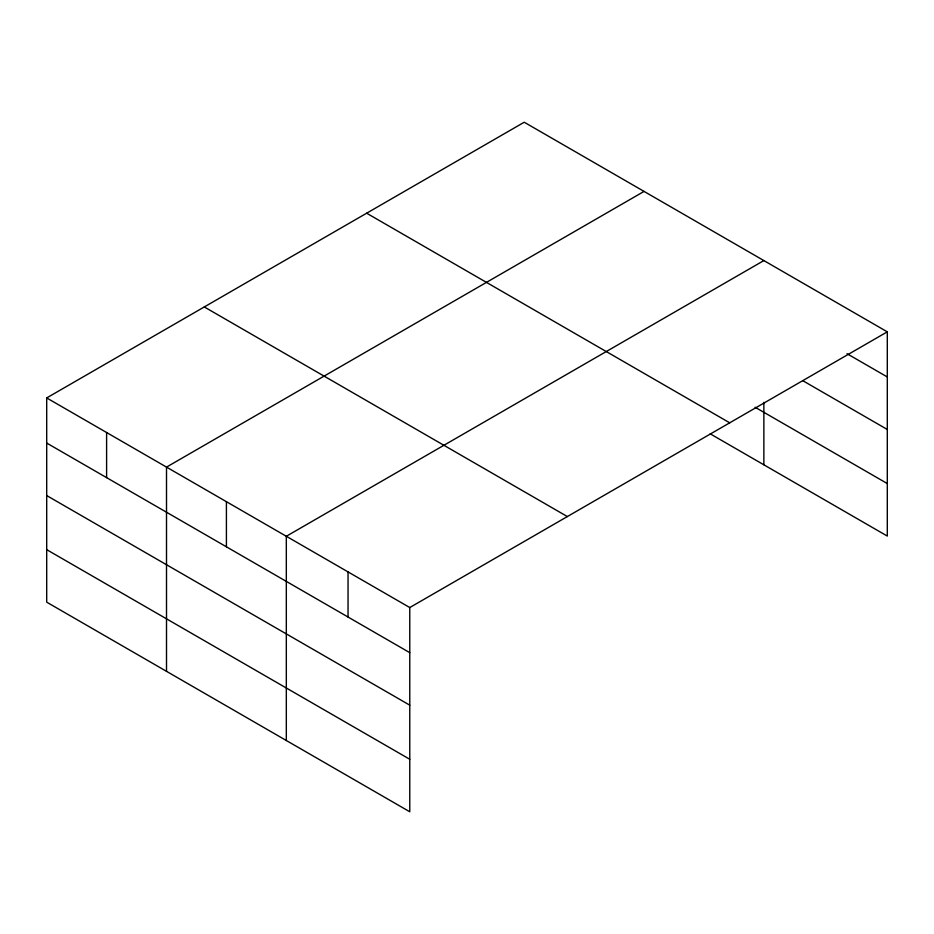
<?xml version="1.0" encoding="UTF-8"?>
<svg xmlns="http://www.w3.org/2000/svg" width="934" height="934" viewBox="0 0 934 934"><rect width="100%" height="100%" fill="white"/><g stroke="black" fill="none" stroke-linecap="round" stroke-linejoin="round"><path stroke-width="1.4" d="M887.3 331.839L524.231 122.226L46.7 397.931L46.7 602.161L409.769 811.774L409.769 607.544L887.3 331.839L887.3 536.069L710.19 433.82M644.051 191.4L166.509 467.105L166.509 671.336M763.86 260.574L286.318 536.268L286.318 740.51M846.998 353.694L887.3 376.962M802.901 380.745L887.3 429.465M755.127 407.259L887.3 483.567M366.653 213.209L729.711 422.822M204.289 306.947L567.347 516.56M46.7 397.931L409.769 607.544M46.7 443.055L409.769 652.668M46.7 495.557L409.769 705.17M46.7 549.659L409.769 759.272M763.86 402.332L763.86 464.805M348.043 571.912L348.043 617.035M226.413 501.686L226.413 546.81M106.604 432.512L106.604 477.636"/></g></svg>
